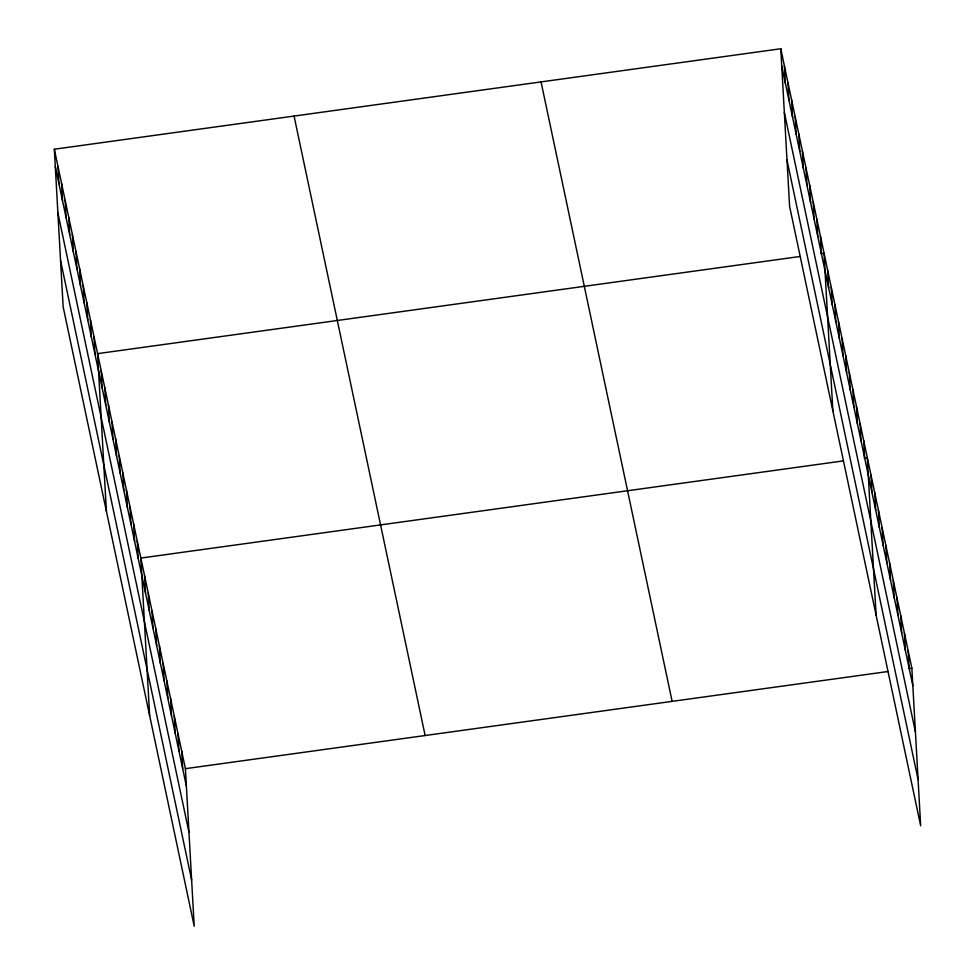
<?xml version="1.0" encoding="UTF-8"?>
<svg xmlns="http://www.w3.org/2000/svg" width="975" height="975" viewBox="0 0 975 975"><rect width="100%" height="100%" fill="white"/><g stroke="black" fill="none" stroke-linecap="round" stroke-linejoin="round"><path stroke-width="1.46" d="M54.332 149.224L185.408 768.678L194.22 926.25L63.143 306.784L54.332 149.224L780.78 48.75L911.857 668.216L920.668 825.776L789.592 206.322L780.78 48.75M800.061 256.486L97.585 353.645L106.397 511.217M821.035 253.585L824.033 253.171L832.845 410.743M843.314 460.907L140.851 558.066L149.65 715.638M864.289 458.006L867.287 457.592L876.098 615.164M185.408 768.678L887.884 671.531M908.858 668.631L911.857 668.216M781.755 66.203L912.832 685.657M784.339 112.442L915.415 731.896M786.996 160.083L918.084 779.537M541.052 81.9L672.128 701.366M294.06 116.062L425.137 735.528M55.307 166.676L186.383 786.13M57.891 212.916L188.979 832.37M60.56 260.557L191.636 880.011M908.139 650.654L909.114 668.107M904.422 633.104L905.409 650.557M900.717 615.554L901.692 633.007M897 598.004L897.975 615.457M893.283 580.454L894.258 597.907M889.578 562.904L890.553 580.357M885.861 545.354L886.836 562.807M882.143 527.804L883.118 545.257M878.426 510.254L879.401 527.694M874.721 492.692L875.696 510.144M871.004 475.142L871.979 492.594M863.679 440.554L864.654 458.006M860.084 423.528L861.059 440.98M856.477 406.49L857.452 423.942M852.869 389.452L853.844 406.904M849.262 372.413L850.237 389.866M845.666 355.388L846.641 372.84M842.059 338.349L843.034 355.802M838.451 321.311L839.426 338.764M834.844 304.273L835.819 321.726M831.236 287.247L832.223 304.7M827.641 270.209L828.616 287.662M820.426 236.133L821.401 253.585M816.818 219.107L817.793 236.559M813.223 202.069L814.198 219.521M809.616 185.031L810.591 202.483M806.008 167.993L806.983 185.445M802.401 150.967L803.376 168.407M798.805 133.928L799.78 151.381M795.198 116.89L796.173 134.343M791.59 99.852L792.565 117.305M787.983 82.826L788.958 100.267M784.388 65.788L785.362 83.241M181.703 751.128L182.678 768.58M177.986 733.578L178.961 751.03M174.269 716.028L175.244 733.48M170.564 698.478L171.539 715.93M166.847 680.928L167.822 698.38M163.13 663.378L164.105 680.83M159.413 645.828L160.387 663.28M155.708 628.278L156.683 645.718M151.99 610.716L152.965 628.168M148.273 593.166L149.248 610.618M144.556 575.616L145.531 593.068M137.243 541.028L138.218 558.48M133.636 524.002L134.611 541.454M130.028 506.963L131.003 524.416M126.433 489.925L127.408 507.378M122.826 472.887L123.801 490.34M119.218 455.861L120.193 473.302M115.611 438.823L116.586 456.276M112.015 421.785L112.99 439.237M108.408 404.747L109.383 422.199M104.8 387.721L105.775 405.161M101.193 370.683L102.168 388.135M93.99 336.607L94.965 354.059M90.382 319.568L91.357 337.021M86.775 302.543L87.75 319.995M83.167 285.504L84.143 302.957M79.572 268.466L80.547 285.919M75.965 251.428L76.94 268.881M72.357 234.402L73.332 251.855M68.75 217.364L69.725 234.817M65.154 200.326L66.129 217.778M61.547 183.288L62.522 200.74M57.939 166.262L58.914 183.714"/></g></svg>
